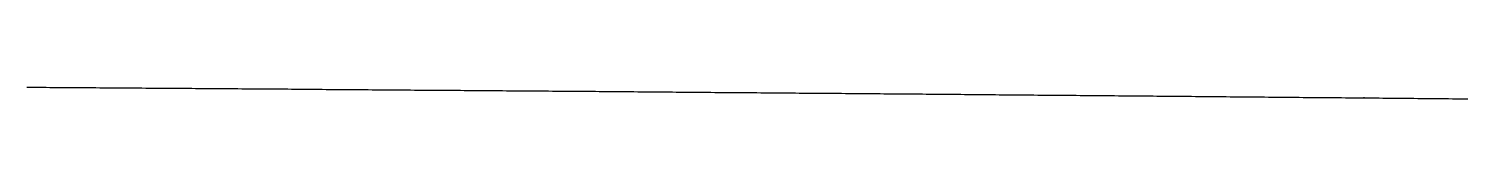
# Model space of a CAD drawing. Header units: millimetres. Extents: x 0 to 7857, y -61 to 540.
# Drawn here: x 2946 to 3928, y 522 to 530 of the extents above; entities that cross this region are included whole.
import ezdxf

# ---------------------------------------------------------------- set-up
doc = ezdxf.new("R2010")
doc.units = ezdxf.units.MM
doc.header["$LTSCALE"] = 10
doc.layers.add('MEMBERS', color=5, linetype='Continuous')

msp = doc.modelspace()

# ---------------------------------------------------------------- linework, layer by layer
at = {"layer": 'MEMBERS', "color": 3, "linetype": 'Continuous'}
for p, q in [((2944.56, 530.08), (2947.19, 530.08)), ((2947.19, 530.08), (2949.81, 530.04)), ((2949.81, 530.04), (2952.43, 530.04)), ((2952.43, 530.04), (2955.05, 530)), ((2955.05, 530), (2957.68, 530)), ((2957.68, 530), (2960.3, 529.96)), ((2960.3, 529.96), (2962.92, 529.96)), ((2962.92, 529.96), (2965.54, 529.92)), ((2965.54, 529.92), (2968.17, 529.92)), ((2968.17, 529.92), (2970.79, 529.88)), ((2970.79, 529.88), (2973.41, 529.88)), ((2973.41, 529.88), (2976.03, 529.84)), ((2976.03, 529.84), (2978.66, 529.84)), ((2978.66, 529.84), (2981.28, 529.84)), ((2981.28, 529.84), (2983.9, 529.8)), ((2983.9, 529.8), (2986.52, 529.77)), ((2986.52, 529.77), (2989.15, 529.77)), ((2989.15, 529.77), (2991.77, 529.77)), ((2991.77, 529.77), (2994.39, 529.73)), ((2994.39, 529.73), (2997.01, 529.69)), ((2997.01, 529.69), (2999.64, 529.69)), ((2999.64, 529.69), (3002.26, 529.69)), ((3002.26, 529.69), (3004.88, 529.65)), ((3004.88, 529.65), (3007.5, 529.61)), ((3007.5, 529.61), (3010.13, 529.61)), ((3010.13, 529.61), (3012.75, 529.61)), ((3012.75, 529.61), (3015.37, 529.57)), ((3015.37, 529.57), (3017.99, 529.57)), ((3017.99, 529.57), (3020.62, 529.57)), ((3020.62, 529.57), (3023.24, 529.53)), ((3023.24, 529.53), (3025.86, 529.49)), ((3025.86, 529.49), (3028.48, 529.49)), ((3028.48, 529.49), (3031.11, 529.49)), ((3031.11, 529.49), (3033.73, 529.45)), ((3033.73, 529.45), (3036.35, 529.41)), ((3036.35, 529.41), (3038.97, 529.41)), ((3038.97, 529.41), (3041.6, 529.41)), ((3041.6, 529.41), (3044.22, 529.38)), ((3044.22, 529.38), (3046.84, 529.34)), ((3046.84, 529.34), (3049.46, 529.34)), ((3049.46, 529.34), (3052.09, 529.34)), ((3052.09, 529.34), (3054.71, 529.3)), ((3054.71, 529.3), (3057.33, 529.3)), ((3057.33, 529.3), (3059.95, 529.26)), ((3059.95, 529.26), (3062.58, 529.22)), ((3062.58, 529.22), (3065.2, 529.22)), ((3065.2, 529.22), (3067.82, 529.22)), ((3067.82, 529.22), (3070.44, 529.18)), ((3070.44, 529.18), (3073.07, 529.14)), ((3073.07, 529.14), (3075.69, 529.14)), ((3075.69, 529.14), (3078.31, 529.14)), ((3078.31, 529.14), (3080.93, 529.1)), ((3080.93, 529.1), (3083.56, 529.1)), ((3083.56, 529.1), (3086.18, 529.1)), ((3086.18, 529.1), (3088.8, 529.06)), ((3088.8, 529.06), (3091.42, 529.02)), ((3091.42, 529.02), (3094.05, 529.02)), ((3094.05, 529.02), (3096.67, 528.98)), ((3096.67, 528.98), (3099.29, 528.98)), ((3099.29, 528.98), (3101.91, 528.95)), ((3101.91, 528.95), (3104.54, 528.95)), ((3104.54, 528.95), (3107.16, 528.91)), ((3107.16, 528.91), (3109.78, 528.91)), ((3109.78, 528.91), (3112.4, 528.87)), ((3112.4, 528.87), (3115.03, 528.87)), ((3115.03, 528.87), (3117.65, 528.83)), ((3117.65, 528.83), (3120.27, 528.83)), ((3120.27, 528.83), (3122.89, 528.83)), ((3122.89, 528.83), (3125.52, 528.79)), ((3125.52, 528.79), (3128.14, 528.75)), ((3128.14, 528.75), (3130.76, 528.75)), ((3130.76, 528.75), (3133.38, 528.71)), ((3133.38, 528.71), (3136.01, 528.71)), ((3136.01, 528.71), (3138.63, 528.67)), ((3138.63, 528.67), (3141.25, 528.67)), ((3141.25, 528.67), (3143.87, 528.63)), ((3143.87, 528.63), (3146.5, 528.63)), ((3146.5, 528.63), (3149.12, 528.59)), ((3149.12, 528.59), (3151.74, 528.59)), ((3151.74, 528.59), (3154.36, 528.55)), ((3154.36, 528.55), (3156.99, 528.55)), ((3156.99, 528.55), (3159.61, 528.55)), ((3159.61, 528.55), (3162.23, 528.52)), ((3162.23, 528.52), (3164.85, 528.48)), ((3164.85, 528.48), (3167.48, 528.48)), ((3167.48, 528.48), (3170.1, 528.44)), ((3170.1, 528.44), (3172.72, 528.44)), ((3172.72, 528.44), (3175.34, 528.4)), ((3175.34, 528.4), (3177.97, 528.4)), ((3177.97, 528.4), (3180.59, 528.36)), ((3180.59, 528.36), (3183.21, 528.36)), ((3183.21, 528.36), (3185.83, 528.36)), ((3185.83, 528.36), (3188.46, 528.32)), ((3188.46, 528.32), (3191.08, 528.28)), ((3191.08, 528.28), (3193.7, 528.28)), ((3193.7, 528.28), (3196.32, 528.24)), ((3196.32, 528.24), (3198.95, 528.24)), ((3198.95, 528.24), (3201.57, 528.2)), ((3201.57, 528.2), (3204.19, 528.2)), ((3204.19, 528.2), (3206.81, 528.16)), ((3206.81, 528.16), (3209.44, 528.12)), ((3209.44, 528.12), (3212.06, 528.12)), ((3212.06, 528.12), (3214.68, 528.12)), ((3214.68, 528.12), (3217.3, 528.09)), ((3217.3, 528.09), (3219.93, 528.09)), ((3219.93, 528.09), (3222.55, 528.05)), ((3222.55, 528.05), (3225.17, 528.05)), ((3225.17, 528.05), (3227.79, 528.01)), ((3227.79, 528.01), (3230.42, 528.01)), ((3230.42, 528.01), (3233.04, 527.97)), ((3233.04, 527.97), (3235.66, 527.93)), ((3235.66, 527.93), (3238.28, 527.93)), ((3238.28, 527.93), (3240.91, 527.93)), ((3240.91, 527.93), (3243.53, 527.89)), ((3243.53, 527.89), (3246.15, 527.85)), ((3246.15, 527.85), (3248.77, 527.85)), ((3248.77, 527.85), (3251.4, 527.81)), ((3251.4, 527.81), (3254.02, 527.81)), ((3254.02, 527.81), (3256.64, 527.81)), ((3256.64, 527.81), (3259.26, 527.77)), ((3259.26, 527.77), (3261.89, 527.73)), ((3261.89, 527.73), (3264.51, 527.73)), ((3264.51, 527.73), (3267.13, 527.73)), ((3267.13, 527.73), (3269.75, 527.7)), ((3269.75, 527.7), (3272.38, 527.66)), ((3272.38, 527.66), (3275, 527.66)), ((3275, 527.66), (3277.62, 527.62)), ((3277.62, 527.62), (3280.24, 527.62)), ((3280.24, 527.62), (3282.87, 527.62)), ((3282.87, 527.62), (3285.49, 527.58)), ((3285.49, 527.58), (3288.11, 527.54)), ((3288.11, 527.54), (3290.73, 527.54)), ((3290.73, 527.54), (3293.36, 527.5)), ((3293.36, 527.5), (3295.98, 527.5)), ((3295.98, 527.5), (3298.6, 527.46)), ((3298.6, 527.46), (3301.22, 527.46)), ((3301.22, 527.46), (3303.85, 527.42)), ((3303.85, 527.42), (3306.47, 527.38)), ((3306.47, 527.38), (3309.09, 527.38)), ((3309.09, 527.38), (3311.71, 527.38)), ((3311.71, 527.38), (3314.34, 527.34)), ((3314.34, 527.34), (3316.96, 527.34)), ((3316.96, 527.34), (3319.58, 527.3)), ((3319.58, 527.3), (3320.1, 527.3)), ((3320.1, 527.3), (3322.72, 527.3)), ((3322.72, 527.3), (3325.35, 527.27)), ((3325.35, 527.27), (3327.98, 527.23)), ((3327.98, 527.23), (3330.6, 527.23)), ((3330.6, 527.23), (3333.23, 527.23)), ((3333.23, 527.23), (3335.86, 527.19)), ((3335.86, 527.19), (3338.49, 527.15)), ((3338.49, 527.15), (3341.12, 527.15)), ((3341.12, 527.15), (3343.75, 527.11)), ((3343.75, 527.11), (3346.38, 527.11)), ((3346.38, 527.11), (3349, 527.07)), ((3349, 527.07), (3351.63, 527.07)), ((3351.63, 527.07), (3354.26, 527.03)), ((3354.26, 527.03), (3356.89, 527.03)), ((3356.89, 527.03), (3359.52, 526.99)), ((3359.52, 526.99), (3362.15, 526.95)), ((3362.15, 526.95), (3364.78, 526.95)), ((3364.78, 526.95), (3367.4, 526.95)), ((3367.4, 526.95), (3370.03, 526.91)), ((3370.03, 526.91), (3372.66, 526.88)), ((3372.66, 526.88), (3375.29, 526.88)), ((3375.29, 526.88), (3377.92, 526.84)), ((3377.92, 526.84), (3380.55, 526.84)), ((3380.55, 526.84), (3383.17, 526.8)), ((3383.17, 526.8), (3385.8, 526.8)), ((3385.8, 526.8), (3388.43, 526.76)), ((3388.43, 526.76), (3391.06, 526.76)), ((3391.06, 526.76), (3393.69, 526.72)), ((3393.69, 526.72), (3396.32, 526.68)), ((3396.32, 526.68), (3398.95, 526.68)), ((3398.95, 526.68), (3401.57, 526.68)), ((3401.57, 526.68), (3404.2, 526.64)), ((3404.2, 526.64), (3406.83, 526.6)), ((3406.83, 526.6), (3409.46, 526.6)), ((3409.46, 526.6), (3412.09, 526.56)), ((3412.09, 526.56), (3414.72, 526.52)), ((3414.72, 526.52), (3417.35, 526.52)), ((3417.35, 526.52), (3419.97, 526.52)), ((3419.97, 526.52), (3422.6, 526.48)), ((3422.6, 526.48), (3425.23, 526.48)), ((3425.23, 526.48), (3427.86, 526.45)), ((3427.86, 526.45), (3430.49, 526.41)), ((3430.49, 526.41), (3433.12, 526.41)), ((3433.12, 526.41), (3435.75, 526.41)), ((3435.75, 526.41), (3438.37, 526.37)), ((3438.37, 526.37), (3441, 526.33)), ((3441, 526.33), (3443.63, 526.33)), ((3443.63, 526.33), (3446.26, 526.29)), ((3446.26, 526.29), (3448.89, 526.25)), ((3448.89, 526.25), (3451.52, 526.25)), ((3451.52, 526.25), (3454.15, 526.25)), ((3454.15, 526.25), (3456.77, 526.21)), ((3456.77, 526.21), (3459.4, 526.21)), ((3459.4, 526.21), (3462.03, 526.17)), ((3462.03, 526.17), (3464.66, 526.13)), ((3464.66, 526.13), (3467.29, 526.13)), ((3467.29, 526.13), (3469.92, 526.09)), ((3469.92, 526.09), (3472.54, 526.05)), ((3472.54, 526.05), (3475.17, 526.05)), ((3475.17, 526.05), (3477.8, 526.05)), ((3477.8, 526.05), (3480.43, 526.02)), ((3480.43, 526.02), (3483.06, 526.02)), ((3483.06, 526.02), (3485.69, 525.98)), ((3485.69, 525.98), (3488.32, 525.94)), ((3488.32, 525.94), (3490.94, 525.94)), ((3490.94, 525.94), (3493.57, 525.9)), ((3493.57, 525.9), (3496.2, 525.9)), ((3496.2, 525.9), (3498.83, 525.86)), ((3498.83, 525.86), (3501.46, 525.86)), ((3501.46, 525.86), (3504.09, 525.82)), ((3504.09, 525.82), (3506.72, 525.78)), ((3506.72, 525.78), (3509.34, 525.78)), ((3509.34, 525.78), (3511.97, 525.74)), ((3511.97, 525.74), (3514.6, 525.74)), ((3514.6, 525.74), (3517.23, 525.74)), ((3517.23, 525.74), (3519.86, 525.7)), ((3519.86, 525.7), (3522.49, 525.66)), ((3522.49, 525.66), (3525.11, 525.66)), ((3525.11, 525.66), (3527.74, 525.62)), ((3527.74, 525.62), (3530.37, 525.59)), ((3530.37, 525.59), (3533, 525.59)), ((3533, 525.59), (3535.63, 525.55)), ((3535.63, 525.55), (3538.26, 525.51)), ((3538.26, 525.51), (3540.89, 525.51)), ((3540.89, 525.51), (3543.51, 525.51)), ((3543.51, 525.51), (3546.14, 525.47)), ((3546.14, 525.47), (3548.77, 525.47)), ((3548.77, 525.47), (3551.4, 525.43)), ((3551.4, 525.43), (3554.03, 525.39)), ((3554.03, 525.39), (3556.66, 525.39)), ((3556.66, 525.39), (3559.29, 525.35)), ((3559.29, 525.35), (3561.91, 525.31)), ((3561.91, 525.31), (3564.54, 525.31)), ((3564.54, 525.31), (3567.17, 525.31)), ((3567.17, 525.31), (3569.8, 525.27)), ((3569.8, 525.27), (3572.43, 525.23)), ((3572.43, 525.23), (3575.06, 525.23)), ((3575.06, 525.23), (3577.69, 525.2)), ((3577.69, 525.2), (3580.31, 525.2)), ((3580.31, 525.2), (3582.94, 525.16)), ((3582.94, 525.16), (3585.57, 525.12)), ((3585.57, 525.12), (3588.2, 525.12)), ((3588.2, 525.12), (3590.83, 525.12)), ((3590.83, 525.12), (3593.46, 525.08)), ((3593.46, 525.08), (3596.08, 525.04)), ((3596.08, 525.04), (3598.71, 525.04)), ((3598.71, 525.04), (3601.34, 525)), ((3601.34, 525), (3603.97, 524.96)), ((3603.97, 524.96), (3606.6, 524.96)), ((3606.6, 524.96), (3609.23, 524.92)), ((3609.23, 524.92), (3611.86, 524.92)), ((3611.86, 524.92), (3614.48, 524.88)), ((3614.48, 524.88), (3617.11, 524.84)), ((3617.11, 524.84), (3619.74, 524.84)), ((3619.74, 524.84), (3622.37, 524.84)), ((3622.37, 524.84), (3625, 524.8)), ((3625, 524.8), (3627.63, 524.77)), ((3627.63, 524.77), (3630.26, 524.77)), ((3630.26, 524.77), (3632.88, 524.73)), ((3632.88, 524.73), (3635.51, 524.69)), ((3635.51, 524.69), (3638.14, 524.69)), ((3638.14, 524.69), (3640.77, 524.65)), ((3640.77, 524.65), (3643.4, 524.65)), ((3643.4, 524.65), (3646.03, 524.61)), ((3646.03, 524.61), (3648.65, 524.61)), ((3648.65, 524.61), (3651.28, 524.57)), ((3651.28, 524.57), (3653.91, 524.57)), ((3653.91, 524.57), (3656.54, 524.53)), ((3656.54, 524.53), (3659.17, 524.49)), ((3659.17, 524.49), (3661.8, 524.49)), ((3661.8, 524.49), (3664.43, 524.45)), ((3664.43, 524.45), (3667.05, 524.45)), ((3667.05, 524.45), (3669.68, 524.41)), ((3669.68, 524.41), (3672.31, 524.38)), ((3672.31, 524.38), (3674.94, 524.38)), ((3674.94, 524.38), (3677.57, 524.34)), ((3677.57, 524.34), (3680.2, 524.3)), ((3680.2, 524.3), (3682.83, 524.3)), ((3682.83, 524.3), (3685.45, 524.3)), ((3685.45, 524.3), (3688.08, 524.26)), ((3688.08, 524.26), (3690.71, 524.22)), ((3690.71, 524.22), (3693.34, 524.22)), ((3693.34, 524.22), (3695.97, 524.18)), ((3695.97, 524.18), (3698.6, 524.18)), ((3698.6, 524.18), (3701.23, 524.14)), ((3701.23, 524.14), (3703.85, 524.1)), ((3703.85, 524.1), (3706.48, 524.1)), ((3706.48, 524.1), (3709.11, 524.06)), ((3709.11, 524.06), (3711.74, 524.02)), ((3711.74, 524.02), (3714.37, 524.02)), ((3714.37, 524.02), (3717, 523.98)), ((3717, 523.98), (3719.62, 523.98)), ((3719.62, 523.98), (3722.25, 523.95)), ((3722.25, 523.95), (3724.88, 523.95)), ((3724.88, 523.95), (3727.51, 523.91)), ((3727.51, 523.91), (3730.14, 523.91)), ((3730.14, 523.91), (3732.77, 523.87)), ((3732.77, 523.87), (3735.4, 523.83)), ((3735.4, 523.83), (3738.02, 523.83)), ((3738.02, 523.83), (3740.65, 523.79)), ((3740.65, 523.79), (3743.28, 523.75)), ((3743.28, 523.75), (3745.91, 523.75)), ((3745.91, 523.75), (3748.54, 523.71)), ((3748.54, 523.71), (3751.17, 523.67)), ((3751.17, 523.67), (3753.8, 523.67)), ((3753.8, 523.67), (3756.42, 523.63)), ((3756.42, 523.63), (3759.05, 523.63)), ((3759.05, 523.63), (3761.68, 523.59)), ((3761.68, 523.59), (3764.31, 523.59)), ((3764.31, 523.59), (3766.94, 523.55)), ((3766.94, 523.55), (3769.57, 523.55)), ((3769.57, 523.55), (3772.19, 523.52)), ((3772.19, 523.52), (3774.82, 523.48)), ((3774.82, 523.48), (3777.45, 523.48)), ((3777.45, 523.48), (3780.08, 523.44)), ((3780.08, 523.44), (3782.71, 523.4)), ((3782.71, 523.4), (3785.34, 523.4)), ((3785.34, 523.4), (3787.97, 523.36)), ((3787.97, 523.36), (3790.59, 523.36)), ((3790.59, 523.36), (3793.22, 523.32)), ((3793.22, 523.32), (3795.85, 523.28)), ((3795.85, 523.28), (3798.48, 523.28)), ((3798.48, 523.28), (3801.11, 523.24)), ((3801.11, 523.24), (3803.74, 523.2)), ((3803.74, 523.2), (3806.36, 523.2)), ((3806.36, 523.2), (3808.99, 523.16)), ((3808.99, 523.16), (3811.62, 523.16)), ((3811.62, 523.16), (3814.25, 523.12)), ((3814.25, 523.12), (3816.88, 523.09)), ((3816.88, 523.09), (3819.51, 523.09)), ((3819.51, 523.09), (3822.14, 523.09)), ((3822.14, 523.09), (3824.76, 523.05)), ((3824.76, 523.05), (3827.39, 523.01)), ((3827.39, 523.01), (3830.02, 523.01)), ((3830.02, 523.01), (3832.65, 522.97)), ((3832.65, 522.97), (3835.28, 522.93)), ((3835.28, 522.93), (3837.91, 522.93)), ((3837.91, 522.93), (3840.54, 522.89)), ((3840.54, 522.89), (3843.16, 522.89)), ((3843.16, 522.89), (3845.79, 522.85)), ((3845.79, 522.85), (3848.42, 522.81)), ((3848.42, 522.81), (3851.05, 522.81)), ((3851.05, 522.81), (3853.68, 522.77)), ((3853.68, 522.77), (3856.31, 522.73)), ((3856.31, 522.73), (3858.94, 522.73)), ((3858.94, 522.73), (3858.27, 522.73)), ((3858.27, 522.73), (3860.93, 522.7)), ((3860.93, 522.7), (3863.57, 522.7)), ((3863.57, 522.7), (3866.21, 522.66)), ((3866.21, 522.66), (3868.84, 522.66)), ((3868.84, 522.66), (3871.48, 522.62)), ((3871.48, 522.62), (3874.12, 522.58)), ((3874.12, 522.58), (3876.76, 522.58)), ((3876.76, 522.58), (3879.4, 522.54)), ((3879.4, 522.54), (3882.04, 522.5)), ((3882.04, 522.5), (3884.67, 522.5)), ((3884.67, 522.5), (3887.31, 522.46)), ((3887.31, 522.46), (3889.95, 522.42)), ((3889.95, 522.42), (3892.59, 522.42)), ((3892.59, 522.42), (3895.23, 522.38)), ((3895.23, 522.38), (3897.87, 522.38)), ((3897.87, 522.38), (3900.5, 522.34)), ((3900.5, 522.34), (3903.14, 522.3)), ((3903.14, 522.3), (3905.78, 522.3)), ((3905.78, 522.3), (3908.42, 522.27)), ((3908.42, 522.27), (3911.06, 522.23)), ((3911.06, 522.23), (3913.69, 522.23)), ((3913.69, 522.23), (3916.33, 522.19)), ((3916.33, 522.19), (3918.97, 522.15)), ((3918.97, 522.15), (3921.61, 522.15)), ((3921.61, 522.15), (3924.25, 522.11)), ((3924.25, 522.11), (3926.89, 522.07)), ((3926.89, 522.07), (3929.52, 522.07))]:
    msp.add_line(p, q, dxfattribs=at)

doc.saveas('drawing.dxf')
